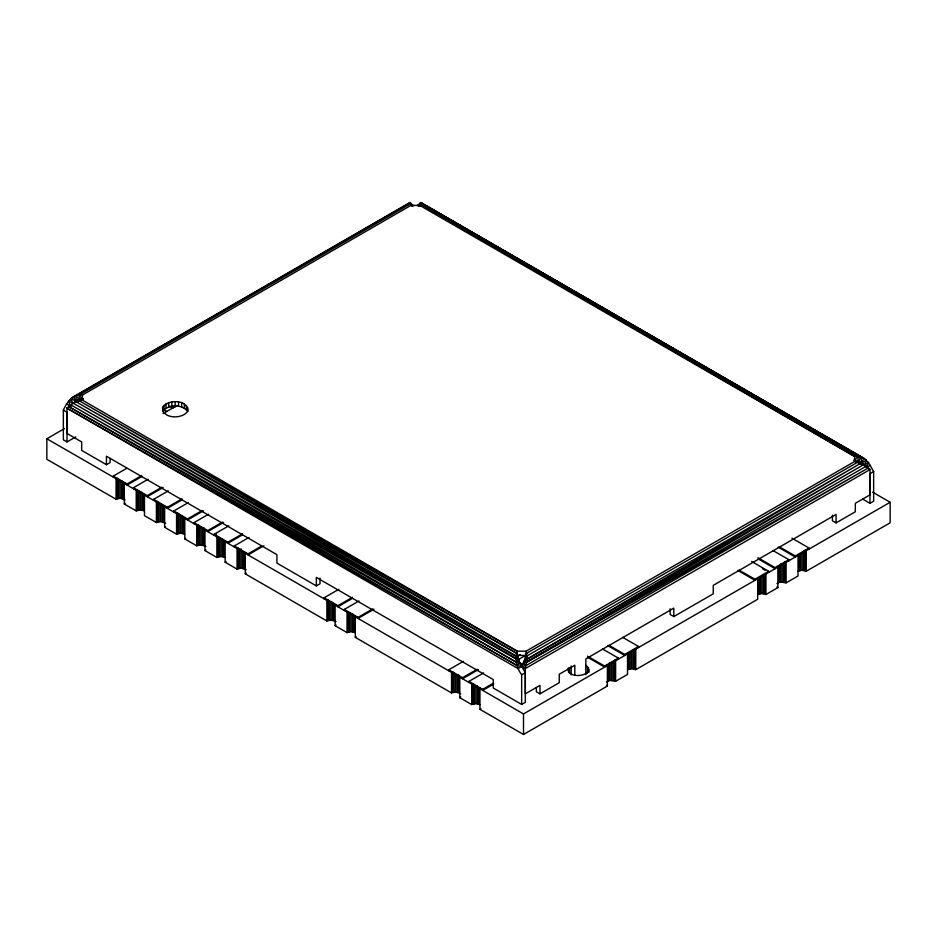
<?xml version="1.0" encoding="UTF-8"?>
<svg xmlns="http://www.w3.org/2000/svg" width="937" height="937" viewBox="0 0 937 937"><rect width="100%" height="100%" fill="white"/><g stroke="black" fill="none" stroke-linecap="round" stroke-linejoin="round"><path stroke-width="1.41" d="M832.407 515.139L832.407 520.785L836.073 522.905L855.317 511.789L855.317 503.321L869.981 494.853L870.028 469.531L866.256 466.193L860.892 463.183L854.579 461.531L526.067 651.192L517.259 651.192L79.2 400.743L516.72 653.37L519.883 663.291L525.329 672.672L525.329 702.305L521.663 704.425L521.663 674.792C516.556 668.128 514.823 659.226 517.259 651.192L82.421 400.146L76.108 401.797L70.743 404.807L66.96 408.157L67.019 433.468L81.683 441.936L81.683 450.404L106.431 464.693L110.097 462.573L110.097 458.345M867.58 468.125L870.028 469.531L525.282 668.585L527.168 658.898L526.067 651.192L525.388 657.915L521.616 666.476L525.282 668.585L525.329 693.837L539.993 685.369L539.993 693.837L536.327 691.729L536.327 687.489M419.846 206.234L420.83 202.521L863.855 458.298L868.47 462.562L873.647 471.569L873.647 501.201L869.981 503.321L862.743 499.14M162.651 407.302C161.773 419.015 182.563 419.577 187.705 411.179C188.583 399.467 167.793 398.916 162.651 407.302L162.651 411.542C168.168 403.988 182.188 403.988 187.705 411.542L187.705 407.302M585.824 665.258C597.279 675.636 566.475 680.695 568.478 667.952L568.478 672.052M857.8 462.128L526.606 653.335L526.067 655.432L517.259 655.432L517.259 651.192M526.606 653.335L525.388 657.915L527.004 655.947L860.892 463.183L524.439 660.913L526.992 662.072L868.365 467.914L526.395 665.364L521.616 666.476M419.87 205.367L420.678 202.86L857.835 456.424L863.855 458.298L861.747 463.077L865.718 466.696M75.78 436.876L67.019 441.936L63.353 439.816L63.353 410.183C66.761 402.512 72.711 393.54 82.421 395.051L410.933 205.39L419.741 205.39L420.28 203.821L857.835 456.424L858.292 461.461L861.747 463.077L866.385 460.161L420.654 202.79L417.925 205.765L420.83 202.521L860.974 457.033L861.747 463.077L857.941 460.887L861.747 463.077M866.42 467.516L868.47 462.562L865.94 461.098M524.439 660.913L527.004 655.947M418.862 205.871L420.83 202.521M420.678 202.86L418.827 205.953L420.654 202.79L863.855 458.298M860.974 457.033L858.292 461.461L854.579 460.676L857.835 456.424L854.579 456.448L419.741 205.39M418.968 204.922L420.081 203.622L417.211 205.683M518.594 660.058L73.262 403.191L517.845 657.54L516.72 653.37L76.108 401.797L516.31 656.017L518.594 660.058L516.357 662.236L68.624 406.529L71.399 405.815M124.305 483.48L125.23 482.778M144.474 510.888L140.351 509.904L136.216 510.888L124.305 504.012L125.23 503.31M184.8 534.172L180.677 533.188L176.554 534.172L164.643 527.297L165.568 526.594M205.894 546.517L200.846 544.83L196.723 545.814L184.8 538.939L185.725 538.248M225.138 557.468L221.015 556.473L216.88 557.468L204.969 550.581L205.894 549.89M246.232 569.801L241.172 568.115L237.049 569.11L225.138 562.223L226.063 561.532M245.295 553.334L246.232 552.631M336.055 621.664L331.007 619.978L326.884 620.973L245.295 573.866L246.232 573.175M335.13 605.197L336.055 604.494M355.299 632.616L351.176 631.62L347.041 632.616L335.13 625.729L336.055 625.038M460.723 693.638L455.663 691.951L451.54 692.935L355.299 637.371L356.224 636.68M479.955 704.589L475.832 703.593L471.709 704.589L459.798 697.702L460.723 697.011M607.375 664.872L607.375 686.06L523.502 734.479L479.955 709.344L480.88 708.653M606.438 681.995L609.987 680.426L615.621 681.293L627.532 674.417L627.532 653.23M776.937 583.564L780.474 581.994L786.108 582.861L798.031 575.986L798.031 554.798M71.06 399.712L68.53 401.177L73.109 403.297L78.767 399.666M868.47 462.562L864.301 465.068L856.699 460.699M526.395 665.364L523.268 663.677L863.75 464.576L527.168 658.898M83.194 398.799L78.146 401.727L83.252 398.811M73.109 403.297L79.446 399.63L73.109 403.297L70.615 398.775L410.031 202.814L412.854 205.765M79.165 395.039L82.421 399.291L79.247 399.9L79.165 395.039L410.394 203.809L409.832 202.521L73.145 396.901L76.237 401.118L81.777 398.448M70.615 398.775L76.237 401.118L81.777 398.436M66.96 408.157L516.99 665.493L521.768 666.5L518.102 668.62L66.96 408.157L69.408 406.74M125.23 499.948L120.182 498.261L116.059 499.245L46.85 459.294L46.85 438.762L64.524 428.549M163.003 413.615L176.894 405.592M113.307 477.132L113.307 476.066L126.753 468.313M113.307 476.066L127.057 484.007L141.721 475.539M141.721 476.593L127.057 485.061L127.057 484.007M133.476 488.774L133.476 487.708L148.14 479.24M133.476 487.708L147.226 495.65L161.89 487.181M163.108 487.533L147.226 496.704L147.226 495.65M153.633 500.417L153.633 499.351L168.309 490.883M153.633 499.351L167.383 507.292L182.047 498.824M182.047 499.889L167.383 508.346L167.383 507.292M173.802 512.059L173.802 510.993L188.466 502.525M173.802 510.993L187.552 518.934L202.216 510.466M203.446 510.817L187.552 519.988L187.552 518.934M193.971 523.701L193.971 522.635L208.635 514.167M193.971 522.635L207.721 530.576L222.385 522.108M223.603 522.459L207.721 531.642L207.721 530.576M216.576 533.926L214.14 535.343L214.14 534.277L228.804 525.821M214.14 534.277L227.89 542.218L242.554 533.75M242.554 534.816L227.89 543.284L227.89 542.218M234.297 546.985L234.297 545.92L248.973 537.463M234.297 545.92L248.047 553.861L261.493 546.107M263.941 545.744L248.047 554.927L248.047 553.861M106.431 464.693L106.431 456.225L276.919 554.657L276.919 563.125L316.343 585.883L320.009 583.763L320.009 578.117M324.132 598.848L324.132 597.783L338.796 589.326M324.132 597.783L337.882 605.724L352.546 597.256M352.546 598.321L337.882 606.789L337.882 605.724M344.301 610.491L344.301 609.425L358.965 600.968M344.301 609.425L358.051 617.366L372.715 608.898M373.933 609.249L358.051 618.432L358.051 617.366M448.788 670.822L448.788 669.756L463.464 661.288M448.788 669.756L462.538 677.697L477.202 669.229M478.432 669.58L462.538 678.763L462.538 677.697M468.957 682.464L468.957 681.398L483.621 672.942M516.334 656.696L520.129 654.506M517.341 660.14L525.552 655.396M518.512 662.166L522.026 664.204L524.38 662.846M526.992 662.072L866.256 466.193M867.639 466.813L870.086 465.396M468.957 681.398L482.707 689.339L493.705 682.991M493.705 684.045L482.707 690.405L482.707 689.339M521.663 674.792L525.329 672.672M873.647 471.569L869.981 473.689L869.981 503.321M539.993 693.837L559.248 682.722L559.248 674.253L574.826 665.258L574.826 675.214M670.154 608.816L670.154 614.461L673.82 616.569L713.244 593.824L713.244 585.356L836.073 514.436L836.073 522.905M587.511 656.181L604.623 666.055L618.373 658.114L618.373 659.179M608.898 645.242L624.78 654.413L638.53 646.471L638.53 647.537M739.059 570.094L754.953 579.265L768.691 571.324L768.691 572.39M757.998 557.749L775.11 567.623L788.86 559.682L788.86 560.748M779.385 546.81L795.279 555.981L809.029 548.04L809.029 549.105M46.85 438.762L523.502 713.947L890.15 502.267L890.15 522.799L806.277 571.219L802.154 570.235L798.031 571.219M627.532 669.65L631.655 668.667L635.79 669.65L757.693 599.27L757.693 578.082M757.693 594.503L761.816 593.519L765.951 594.503L777.862 587.628L777.862 566.44M137.434 489.828L136.216 490.356L136.216 510.888M144.474 494.467L144.474 515.655L156.385 522.53L160.508 521.546L165.568 523.233M177.761 513.113L176.554 513.64L176.554 534.172M218.098 536.397L216.88 536.924L216.88 557.468M348.259 611.545L347.041 612.072L347.041 632.616M472.916 683.518L471.709 684.045L471.709 704.589M70.626 406.037L68.624 406.529L516.99 665.493L519.883 663.291L516.357 662.236L70.743 404.807L516.158 659.027M603.92 309.304L606.462 310.756M626.748 322.422L629.277 323.874M649.564 335.54L653.37 337.718M667.32 345.741L674.921 350.11M683.799 355.217L686.341 356.669M690.136 358.859L692.677 360.312M695.207 361.776L697.749 363.228M701.555 365.418L704.085 366.871M706.627 368.335L710.422 370.513M712.963 371.977L715.493 373.43M718.035 374.894L721.841 377.072M724.371 378.536L726.913 379.989M729.443 381.453L733.249 383.631M735.791 385.095L744.657 390.19M747.199 391.654L778.893 409.867M781.435 411.331L790.301 416.426M792.843 417.89L801.721 422.985M804.251 424.449L813.129 429.544M815.658 431.008L866.385 460.161L864.301 465.068L856.699 460.676M853.748 460.196L861.349 464.588M872.546 492.101L890.15 502.267M791.917 538.166L809.029 548.04M778.167 547.161L795.279 557.035L795.279 555.981M772.978 550.511L788.86 559.682M757.998 558.803L775.11 568.677L775.11 567.623M751.591 561.45L768.691 571.324M762.589 568.853L765.025 570.27M737.841 570.446L754.953 580.319L754.953 579.265M622.648 637.301L638.53 646.471M607.68 645.593L624.78 655.467L624.78 654.413M602.479 648.943L618.373 658.114M172.338 406.002L174.868 407.454M169.351 406.178L172.865 408.216M163.483 409.563L166.997 411.601M587.511 657.235L604.623 667.109L604.623 666.055M66.914 404.011L70.58 406.131L68.53 401.177M63.353 410.183L67.019 412.303L67.019 441.936M521.663 704.425L493.249 688.016L493.249 679.548L316.343 577.415L316.343 585.883M420.28 203.821L854.579 456.448L854.579 461.531M413.053 205.332L409.832 202.521L411.905 205.824M776.937 566.393L777.862 567.096M776.937 586.925L777.862 587.628M606.438 664.825L607.375 665.528M606.438 685.369L607.375 686.06M413.018 205.976L410.664 203.645L411.776 204.91M79.247 399.9L76.026 395.648L76.237 401.118M410.031 202.814L411.952 205.894L409.984 202.837L410.804 205.355M410.394 203.809L410.933 205.39M806.277 550.687L806.277 571.219M805.07 550.148L805.07 570.692M803.665 551.19L803.665 570.352M802.154 552.443L802.154 570.235M800.643 553.919L800.643 570.352M799.238 554.259L799.238 570.692M786.108 582.861L786.108 562.329L784.901 561.79L784.901 582.334M783.496 564.191L783.496 581.994M781.985 564.086L781.985 581.877M780.474 564.191L780.474 581.994M779.069 565.901L779.069 582.334M765.951 573.971L765.951 594.503M764.744 573.444L764.744 593.976M763.327 574.475L763.327 593.636M761.816 575.728L761.816 593.519M760.317 577.204L760.317 593.636M758.9 577.543L758.9 593.976M673.82 616.569L673.82 608.113L585.824 658.91L585.824 674.839M635.79 649.118L635.79 669.65M634.572 648.591L634.572 669.123M633.166 649.622L633.166 668.784M631.655 650.875L631.655 668.667M630.156 652.351L630.156 668.784M628.739 652.691L628.739 669.123M615.621 681.293L615.621 660.761L614.414 660.234L614.414 680.766M613.009 662.635L613.009 680.426M611.498 662.518L611.498 680.309M609.987 662.635L609.987 680.426M608.582 664.333L608.582 680.766M588.869 669.498L588.869 672.239M588.518 667.952L588.518 672.052M587.476 666.5L587.476 673.352M571.16 665.984L571.16 674.839M569.52 667.87L569.52 673.352M523.502 713.947L523.502 734.479M522.026 664.204L522.026 667.027M479.955 688.156L479.955 709.344M478.748 687.617L478.748 704.05M477.343 685.919L477.343 703.71M475.832 685.802L475.832 703.593M474.321 684.549L474.321 703.71M472.916 684.888L472.916 704.05M459.798 676.514L459.798 697.702M458.58 674.605L458.58 692.408M457.174 675.647L457.174 692.068M455.663 674.16L455.663 691.951M454.152 672.907L454.152 692.068M452.747 671.876L452.747 692.408M451.54 672.403L451.54 692.935M355.299 616.183L355.299 637.371M354.092 615.644L354.092 632.077M352.687 613.946L352.687 631.737M351.176 613.829L351.176 631.62M349.665 612.575L349.665 631.737M348.259 612.915L348.259 632.077M335.13 604.541L335.13 625.729M333.923 604.002L333.923 620.435M332.518 602.304L332.518 620.095M331.007 602.186L331.007 619.978M329.496 600.933L329.496 620.095M328.091 620.435L328.091 599.903L326.884 600.43L326.884 620.973M245.295 552.678L245.295 573.866M244.088 552.139L244.088 568.572M242.683 551.811L242.683 568.232M241.172 548.953L241.172 568.115M239.661 549.07L239.661 568.232M238.256 548.04L238.256 568.572M237.049 548.567L237.049 569.11M225.138 541.036L225.138 562.223M223.931 540.497L223.931 556.929M222.514 538.798L222.514 556.59M221.015 538.681L221.015 556.473M219.504 537.428L219.504 556.59M218.098 537.768L218.098 556.929M204.969 529.393L204.969 550.581M203.762 527.484L203.762 545.287M202.357 528.527L202.357 544.947M200.846 527.039L200.846 544.83M199.335 525.786L199.335 544.947M197.93 524.755L197.93 545.287M196.723 525.282L196.723 545.814M186.404 405.498L186.404 409.738M184.8 517.751L184.8 538.939M184.343 403.952L184.343 408.181M183.593 517.212L183.593 533.645M182.188 515.514L182.188 533.305M181.661 402.758L181.661 406.998M180.677 515.397L180.677 533.188M179.166 514.144L179.166 533.305M178.534 402.02L178.534 406.248M177.761 514.472L177.761 533.645M175.184 401.762L175.184 405.99M171.822 402.02L171.822 406.248M168.695 402.758L168.695 406.998M166.013 403.952L166.013 408.181M164.643 506.109L164.643 527.297M163.952 405.498L163.952 409.738M163.425 505.57L163.425 522.003M162.019 505.23L162.019 521.663M160.508 503.755L160.508 521.546M158.997 502.501L158.997 521.663M157.592 501.471L157.592 522.003M156.385 501.998L156.385 522.53M143.267 493.928L143.267 510.36M141.862 492.23L141.862 510.021M140.351 492.112L140.351 509.904M138.84 490.859L138.84 510.021M137.434 491.187L137.434 510.36M124.305 482.824L124.305 504.012M123.098 482.286L123.098 498.718M121.693 480.587L121.693 498.379M120.182 480.47L120.182 498.261M118.671 479.217L118.671 498.379M117.266 498.718L117.266 478.175L116.059 478.713L116.059 499.245M82.421 395.051L82.421 400.146"/></g></svg>
